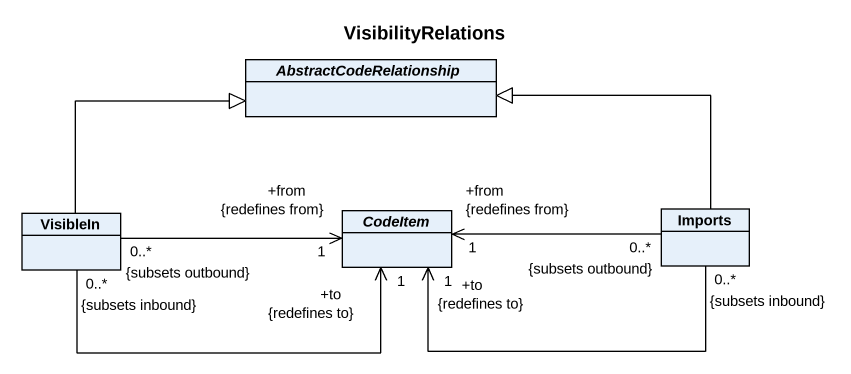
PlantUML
@startuml
title VisibilityRelations
hide circle
hide empty members
abstract class AbstractCodeRelationship
class VisibleIn
abstract class CodeItem
class Imports
VisibleIn -right-|> AbstractCodeRelationship
VisibleIn "0..*\n{subsets outbound}" -right-> "+from\n1\n{redefines from}" CodeItem
VisibleIn "0..*\n{subsets inbound}" -right-> "+to\n1\n{redefines to}" CodeItem
Imports -left-|> AbstractCodeRelationship
Imports "0..*\n{subsets outbound}" -left-> "+from\n1\n{redefines from}" CodeItem
Imports "0..*\n{subsets inbound}" -left-> "+to\n1\n{redefines to}" CodeItem
@enduml
